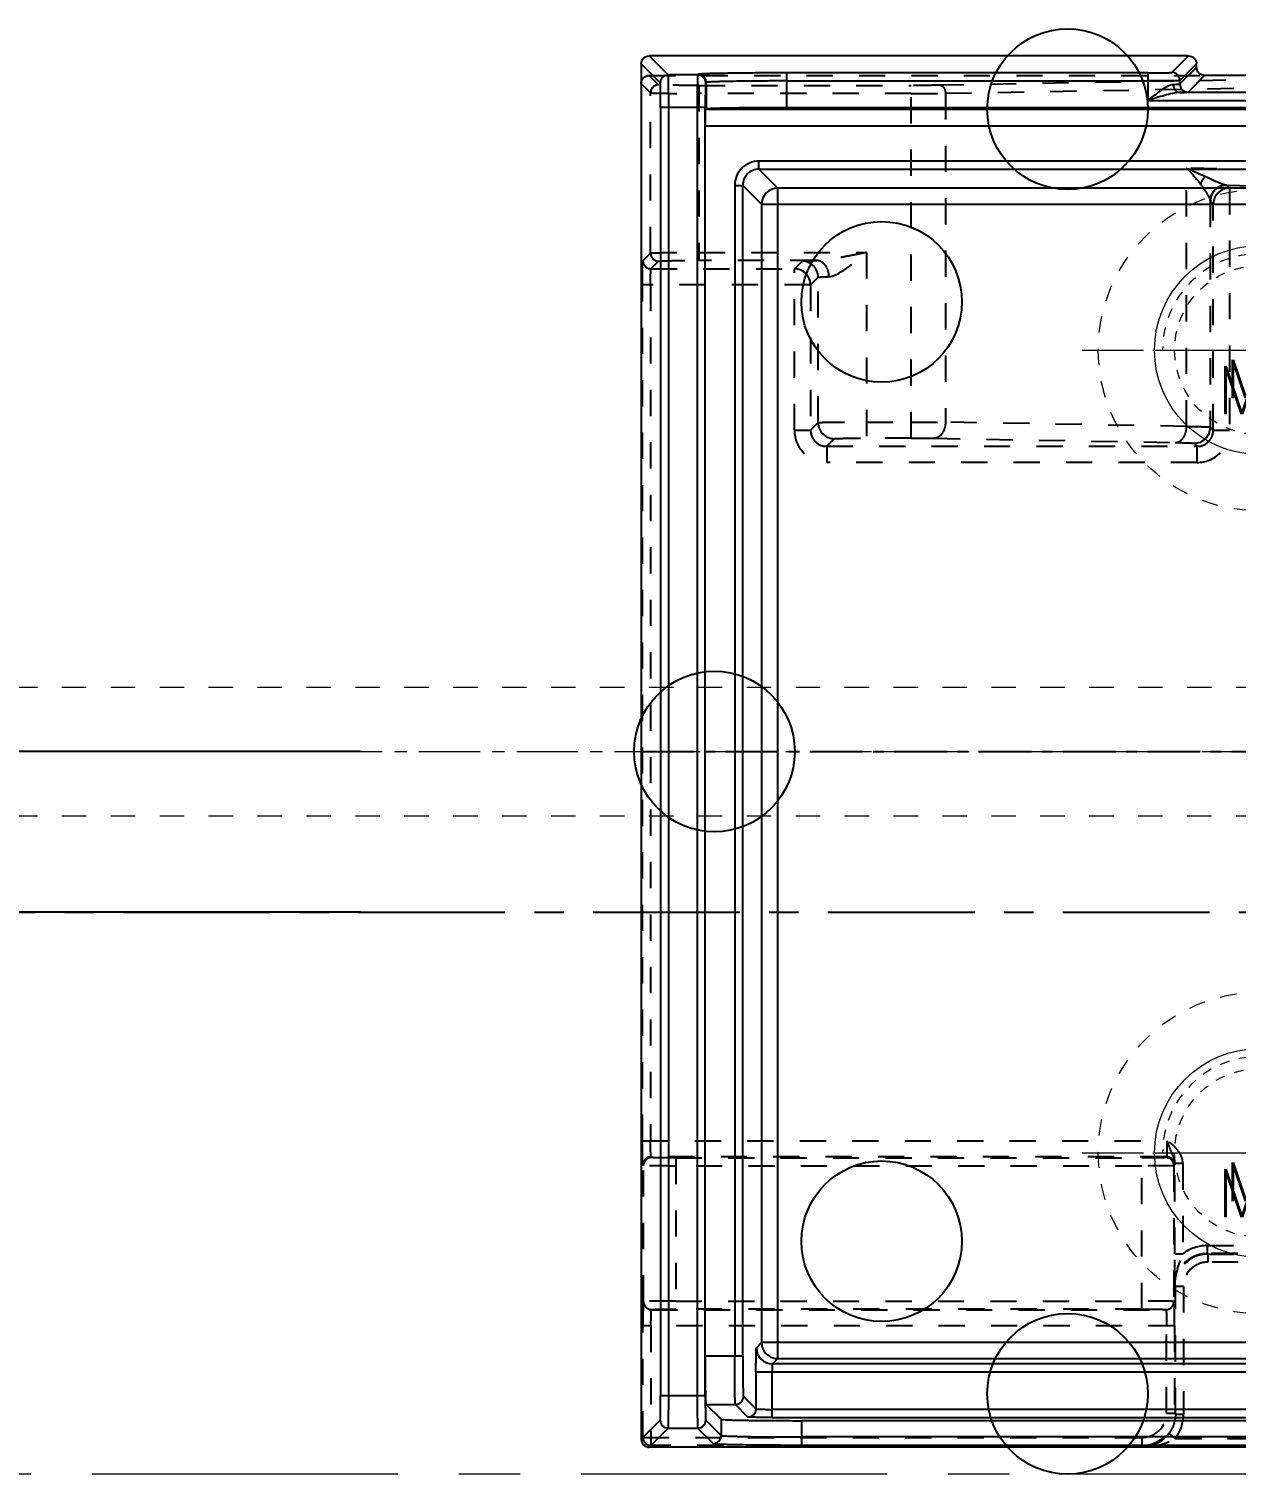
# Model space of a CAD drawing. Header units: millimetres. Extents: x 1803 to 4269, y -6912 to 1836.
# Drawn here: x 2582.5 to 2657.7, y -909.7 to -819.7 of the extents above; entities that cross this region are included whole.
import ezdxf

# ---------------------------------------------------------------- set-up
doc = ezdxf.new("R2010")
doc.units = ezdxf.units.MM
doc.header["$LTSCALE"] = 16.335
doc.header["$PDMODE"] = 3
doc.header["$PDSIZE"] = 0.3125
doc.linetypes.add('CENTER', pattern=[0.6, 0.375, -0.075, 0.075, -0.075])
doc.linetypes.add('HIDDEN', pattern=[0.2, 0.1, -0.1])
doc.layers.get('0').update_dxf_attribs({"linetype": 'CONTINUOUS'})
doc.layers.get('Defpoints').update_dxf_attribs({"linetype": 'CONTINUOUS'})
for name, color, linetype, lineweight in [('cool', 153, 'HIDDEN', 9), ('moldbase', 7, 'CONTINUOUS', 20), ('screw', 33, 'CONTINUOUS', 13)]:
    doc.layers.add(name, color=color, linetype=linetype, lineweight=lineweight)
doc.layers.add('DEFAULT_2', color=8, linetype='HIDDEN')
doc.styles.get("Standard").update_dxf_attribs({"font": 'txt', "width": 0.8})
doc.styles.add('TXT', font='txt.shx', dxfattribs={"bigfont": 'gbcbig.shx'})
doc.dimstyles.new('11', dxfattribs={"dimtxt": 8, "dimasz": 8, "dimexe": 0, "dimexo": 0, "dimgap": 0, "dimtad": 0, "dimdsep": 46, "dimtxsty": 'Standard', "dimcen": 0, "dimclrd": 4, "dimclre": 4, "dimclrt": 6, "dimazin": 0, "dimtp": 0.01, "dimtm": 0.01, "dimtfac": 1, "dimtofl": 0, "dimtmove": 0, "dimatfit": 3, "dimfxl": 0, "dimtolj": 1, "dimarcsym": 0})

# ---------------------------------------------------------------- blocks, each defined once
blk = doc.blocks.new('1')
at = {"layer": 'cool', "ltscale": 0.932966}
for p, q in [((2578.45, -905.659), (3059.79, -905.659)), ((2578.45, -913.659), (3059.79, -913.659))]:
    blk.add_line(p, q, dxfattribs=at)
at = {"layer": 'cool', "color": 1, "linetype": 'CENTER', "ltscale": 0.621977}
blk.add_line((2564.12, -909.659), (3074.12, -909.659), dxfattribs=at)
blk = doc.blocks.new('screw_m12_g')
at = {"layer": 'screw', "color": 1, "linetype": 'CENTER', "ltscale": 0.373186}
for p, q in [((0, -6.6), (0, 6.6)), ((-6.6, 0), (6.6, 0))]:
    blk.add_line(p, q, dxfattribs=at)
at = {"layer": 'screw', "color": 33, "linetype": 'HIDDEN', "ltscale": 0.373186}
blk.add_circle((0, 0), 5.25, dxfattribs=at)
at = {"layer": 'screw', "color": 92, "linetype": 'HIDDEN', "ltscale": 0.373186}
blk.add_arc((0, 0), 6, 270, 180, dxfattribs=at)
at = {"layer": 'screw', "color": 6, "style": 'TXT'}
blk.add_text('M12', height=2.4, dxfattribs=at).set_placement((-2.04, -3))
blk = doc.blocks.new('screw_m12_i')
at = {"layer": 'screw', "color": 1, "linetype": 'CENTER', "ltscale": 0.621977}
for p, q in [((0, -11), (0, 11)), ((-11, 0), (11, 0))]:
    blk.add_line(p, q, dxfattribs=at)
at = {"layer": 'screw', "color": 8, "linetype": 'HIDDEN', "ltscale": 0.621977}
blk.add_circle((0, 0), 10, dxfattribs=at)
at = {"layer": 'screw', "color": 33}
blk.add_circle((0, 0), 6.5, dxfattribs=at)
at = {"layer": 'screw', "color": 6, "style": 'TXT'}
blk.add_text('M12', height=3, dxfattribs=at).set_placement((-2.6, -4))
blk = doc.blocks.new('*D185')
at = {"color": 4, "lineweight": -2}
for p, q in [((2552.855, -856.659), (2552.855, -848.659)), ((2603.148, -864.659), (2552.855, -864.659)), ((2603.148, -874.659), (2552.855, -874.659)), ((2552.855, -882.659), (2552.855, -890.659))]:
    blk.add_line(p, q, dxfattribs=at)
at = {"color": 4}
for points in [[(2551.522, -856.659), (2554.188, -856.659), (2552.855, -864.659)], [(2551.522, -882.659), (2554.188, -882.659), (2552.855, -874.659)]]:
    blk.add_solid(points, dxfattribs=at)
at = {"layer": 'Defpoints', "color": 0}
for p in [(2603.148, -864.659), (2552.855, -874.659), (2603.148, -874.659)]:
    blk.add_point(p, dxfattribs=at)
at = {"color": 6, "insert": (2552.855, -844.925), "char_height": 8, "attachment_point": 5, "rotation": 90}
blk.add_mtext('\\A1;10', dxfattribs=at)

msp = doc.modelspace()

# ---------------------------------------------------------------- linework, layer by layer
at = {"color": 7, "linetype": 'Continuous'}
for p, q in [((2654.738, -821.337), (2621.145, -821.337)), ((2621.145, -821.337), (2622.329, -822.521)), ((2653.702, -822.372), (2654.738, -821.337)), ((2621.827, -823.024), (2620.642, -821.839)), ((2620.642, -821.839), (2620.642, -907.478)), ((2624.157, -822.521), (2622.329, -822.521)), ((2624.185, -822.493), (2624.157, -822.521)), ((2652.195, -822.398), (2629.711, -822.398)), ((2629.712, -824.566), (2629.712, -822.398)), ((2652.195, -822.398), (2652.195, -824.12)), ((2655.24, -821.839), (2654.205, -822.875)), ((2654.205, -823.089), (2655.24, -822.053)), ((2655.743, -822.556), (2654.707, -823.591)), ((2655.24, -822.053), (2655.24, -821.839)), ((2722.147, -822.556), (2655.743, -822.556)), ((2624.687, -822.995), (2624.659, -823.024)), ((2624.687, -822.995), (2624.687, -824.652)), ((2629.712, -822.9), (2652.195, -822.9)), ((2654.205, -823.089), (2654.205, -822.875)), ((2652.195, -824.12), (2725.695, -824.12)), ((2723.698, -823.617), (2654.192, -823.617)), ((2621.853, -824.531), (2624.633, -824.531)), ((2621.853, -824.531), (2621.853, -904.786)), ((2622.355, -904.786), (2622.355, -824.531)), ((2624.131, -824.531), (2624.131, -904.786)), ((2624.633, -904.786), (2624.633, -824.531)), ((2624.673, -824.652), (2624.673, -824.68)), ((2884.403, -824.68), (2624.673, -824.68)), ((2879.365, -824.566), (2629.711, -824.566)), ((2624.642, -825.685), (2884.435, -825.685)), ((2880.603, -827.895), (2627.971, -827.895)), ((2627.971, -828.398), (2627.971, -827.895)), ((2627.971, -828.398), (2880.603, -828.398)), ((2627.971, -828.398), (2629.147, -829.574)), ((2626.464, -829.403), (2626.966, -829.403)), ((2626.464, -829.403), (2626.464, -902.309)), ((2628.142, -830.578), (2626.966, -829.403)), ((2626.966, -902.309), (2626.966, -829.403)), ((2729.682, -829.574), (2629.147, -829.574)), ((2629.147, -902.47), (2629.147, -829.574)), ((2628.142, -830.578), (2730.687, -830.579)), ((2628.142, -830.578), (2628.142, -901.466)), ((2627.817, -901.791), (2628.142, -901.466)), ((2671.082, -901.466), (2628.142, -901.466)), ((2626.966, -902.309), (2624.642, -902.309)), ((2629.147, -902.47), (2628.822, -902.795)), ((2629.147, -902.47), (2670.588, -902.47)), ((2627.791, -903.298), (2764.725, -903.298)), ((2627.791, -903.298), (2627.791, -905.603)), ((2628.796, -906.131), (2628.796, -903.298)), ((2764.725, -902.795), (2628.822, -902.795)), ((2624.633, -904.786), (2621.853, -904.786)), ((2624.694, -905.323), (2626.507, -905.323)), ((2625.617, -906.247), (2624.694, -905.323)), ((2627.289, -906.105), (2626.507, -905.323)), ((2627.01, -904.821), (2627.791, -905.603)), ((2620.642, -907.478), (2621.827, -906.294)), ((2624.659, -906.294), (2625.617, -907.252)), ((2625.617, -906.247), (2625.617, -907.252)), ((2764.725, -905.628), (2628.796, -905.628)), ((2628.796, -906.131), (2764.725, -906.131)), ((2622.329, -906.796), (2621.145, -907.981)), ((2622.329, -906.796), (2624.157, -906.796)), ((2625.115, -907.754), (2624.157, -906.796)), ((2628.779, -906.326), (2629.101, -906.328)), ((2878.435, -906.333), (2630.641, -906.333)), ((2630.641, -907.849), (2630.641, -906.333)), ((3014.582, -907.981), (2621.145, -907.981)), ((2878.435, -907.347), (2630.641, -907.347)), ((2630.641, -907.849), (2878.436, -907.849))]:
    msp.add_line(p, q, dxfattribs=at)
at = {"color": 1, "linetype": 'CENTER', "ltscale": 0.536226}
msp.add_line((2620.642, -864.659), (3017.597, -864.659), dxfattribs=at)
at = {"color": 1, "linetype": 'CENTER', "ltscale": 1.492746}
msp.add_line((2559.12, -874.659), (3079.12, -874.659), dxfattribs=at)
for centre in [(2647.203, -824.659), (2635.62, -836.659), (2625.203, -864.659), (2635.62, -895.159), (2647.203, -904.659)]:
    msp.add_circle(centre, 5)
at = {"color": 7, "linetype": 'Continuous'}
for centre, radius, start, end in [((2622.329, -823.024), 0.502, 90.00092, 179.99908), ((2624.157, -823.024), 0.502, 0.00092, 89.99908), ((2624.185, -822.995), 0.503, 0.02106, 89.97894), ((2653.702, -822.875), 0.502, 0.00092, 89.99908), ((2654.707, -823.089), 0.503, 180.02106, 269.97894), ((2627.971, -829.403), 1.507, 89.99916, 180.00084), ((2627.971, -829.402), 1.005, 89.98404, 180.01596), ((2629.147, -830.579), 1.005, 90.02094, 179.97906), ((2628.822, -901.79), 1.005, 180.02094, 269.97905), ((2629.148, -901.465), 1.005, 202.51587, 269.97309), ((2626.507, -904.821), 0.502, 270.00092, 359.99908), ((2622.329, -906.294), 0.502, 180.00092, 269.99908), ((2624.157, -906.294), 0.502, 270.00092, 359.99908), ((2627.289, -905.602), 0.503, 270.02105, 359.97894), ((2630.031, -719.519), 186.812, 269.28934, 269.61596), ((2630.62, -633.165), 273.167, 269.68125, 270.00438), ((2621.144, -907.479), 0.502, 179.97877, 270.02123), ((2625.115, -907.252), 0.503, 270.02106, 359.97894)]:
    msp.add_arc(centre, radius, start, end, dxfattribs=at)
at = {"color": 7, "linetype": 'Continuous', "extrusion": (0, 0, -1)}
for centre, major_axis, start_param, end_param in [((2621.145, -821.839), (-0.355, 0.355), -0.785256, 0.785256), ((2654.738, -821.839), (-0.355, -0.355), 2.356336, 3.926849), ((2655.743, -822.053), (-0.355, -0.355), -0.785256, 0.785256)]:
    msp.add_ellipse(centre, major_axis=major_axis, ratio=0.999695, start_param=start_param, end_param=end_param, dxfattribs=at)
at = {"color": 7, "linetype": 'Continuous'}
for points, knots in [([(2622.355, -824.531), (2622.355, -824.402), (2622.355, -824.148), (2622.353, -823.78), (2622.351, -823.439), (2622.348, -823.14), (2622.345, -822.921), (2622.342, -822.775), (2622.34, -822.69), (2622.337, -822.622), (2622.336, -822.572), (2622.331, -822.541), (2622.332, -822.525), (2622.329, -822.521)], [0, 0, 0, 0, 0.192544, 0.378616, 0.550136, 0.700849, 0.825215, 0.876096, 0.918736, 0.952662, 0.97763, 0.993455, 1, 1, 1, 1]), ([(2624.157, -822.521), (2624.154, -822.525), (2624.154, -822.541), (2624.15, -822.572), (2624.149, -822.622), (2624.146, -822.69), (2624.144, -822.775), (2624.141, -822.921), (2624.138, -823.14), (2624.135, -823.439), (2624.132, -823.78), (2624.131, -824.148), (2624.131, -824.402), (2624.131, -824.531)], [0, 0, 0, 0, 0.006545, 0.02237, 0.047338, 0.081264, 0.123904, 0.174785, 0.299151, 0.449864, 0.621384, 0.807456, 1, 1, 1, 1]), ([(2629.711, -822.398), (2629.356, -822.398), (2628.658, -822.399), (2627.645, -822.404), (2626.708, -822.413), (2625.993, -822.423), (2625.486, -822.432), (2625.163, -822.439), (2624.883, -822.447), (2624.649, -822.455), (2624.462, -822.464), (2624.337, -822.471), (2624.262, -822.478), (2624.224, -822.482), (2624.201, -822.487), (2624.188, -822.49), (2624.185, -822.493)], [0, 0, 0, 0, 0.192745, 0.378597, 0.549987, 0.700697, 0.766538, 0.825151, 0.875973, 0.918573, 0.952532, 0.977509, 0.986576, 0.993344, 0.997804, 1, 1, 1, 1]), ([(2652.195, -822.398), (2652.292, -822.398), (2652.482, -822.398), (2652.759, -822.396), (2653.014, -822.394), (2653.239, -822.391), (2653.402, -822.388), (2653.512, -822.385), (2653.576, -822.382), (2653.627, -822.38), (2653.665, -822.378), (2653.687, -822.375), (2653.7, -822.375), (2653.702, -822.372)], [0, 0, 0, 0, 0.192526, 0.378586, 0.550068, 0.70073, 0.825069, 0.875944, 0.918582, 0.952515, 0.977503, 0.993365, 1, 1, 1, 1]), ([(2621.853, -824.531), (2621.853, -824.434), (2621.852, -824.244), (2621.851, -823.967), (2621.849, -823.712), (2621.846, -823.488), (2621.842, -823.324), (2621.839, -823.214), (2621.837, -823.15), (2621.834, -823.099), (2621.833, -823.061), (2621.829, -823.039), (2621.829, -823.026), (2621.827, -823.024)], [0, 0, 0, 0, 0.192526, 0.378586, 0.550068, 0.70073, 0.825069, 0.875944, 0.918582, 0.952515, 0.977503, 0.993365, 1, 1, 1, 1]), ([(2624.659, -823.024), (2624.657, -823.026), (2624.657, -823.039), (2624.653, -823.061), (2624.651, -823.099), (2624.649, -823.15), (2624.647, -823.214), (2624.643, -823.324), (2624.64, -823.488), (2624.637, -823.712), (2624.635, -823.967), (2624.633, -824.244), (2624.633, -824.434), (2624.633, -824.531)], [0, 0, 0, 0, 0.006635, 0.022497, 0.047485, 0.081418, 0.124056, 0.174931, 0.29927, 0.449932, 0.621414, 0.807474, 1, 1, 1, 1]), ([(2629.712, -822.9), (2629.388, -822.9), (2628.754, -822.902), (2627.833, -822.907), (2626.982, -822.915), (2626.332, -822.925), (2625.871, -822.935), (2625.577, -822.942), (2625.323, -822.95), (2625.109, -822.958), (2624.939, -822.966), (2624.825, -822.974), (2624.757, -822.981), (2624.723, -822.985), (2624.702, -822.99), (2624.69, -822.992), (2624.687, -822.995)], [0, 0, 0, 0, 0.192864, 0.378494, 0.549856, 0.700626, 0.76641, 0.824992, 0.875852, 0.918476, 0.952401, 0.977389, 0.986478, 0.993271, 0.997763, 1, 1, 1, 1]), ([(2654.205, -822.875), (2654.201, -822.877), (2654.185, -822.877), (2654.155, -822.881), (2654.104, -822.882), (2654.036, -822.885), (2653.951, -822.887), (2653.805, -822.89), (2653.586, -822.893), (2653.287, -822.896), (2652.947, -822.899), (2652.578, -822.9), (2652.324, -822.9), (2652.195, -822.9)], [0, 0, 0, 0, 0.006545, 0.02237, 0.047338, 0.081264, 0.123904, 0.174785, 0.299151, 0.449864, 0.621384, 0.807456, 1, 1, 1, 1]), ([(2652.195, -824.12), (2652.334, -824.01), (2652.608, -823.793), (2653.013, -823.489), (2653.347, -823.269), (2653.607, -823.148), (2653.733, -823.116), (2653.793, -823.115)], [0, 0, 0, 0, 0.278927, 0.549363, 0.797989, 0.906857, 1, 1, 1, 1]), ([(2653.793, -823.115), (2653.85, -823.113), (2653.95, -823.11), (2654.066, -823.105), (2654.135, -823.1), (2654.17, -823.097), (2654.191, -823.093), (2654.203, -823.092), (2654.205, -823.089)], [0, 0, 0, 0, 0.416645, 0.726128, 0.838752, 0.922296, 0.976099, 1, 1, 1, 1]), ([(2653.793, -823.115), (2653.793, -823.177), (2653.816, -823.303), (2653.916, -823.514), (2654.086, -823.616), (2654.192, -823.617)], [0, 0, 0, 0, 0.269294, 0.542134, 1, 1, 1, 1]), ([(2654.192, -823.617), (2654.041, -823.619), (2653.718, -823.671), (2653.054, -823.848), (2652.542, -824.01), (2652.195, -824.12)], [0, 0, 0, 0, 0.219712, 0.471291, 1, 1, 1, 1]), ([(2654.192, -823.617), (2654.264, -823.616), (2654.365, -823.613), (2654.49, -823.609), (2654.563, -823.605), (2654.621, -823.602), (2654.664, -823.599), (2654.69, -823.595), (2654.704, -823.594), (2654.707, -823.591)], [0, 0, 0, 0, 0.418041, 0.587462, 0.728755, 0.84117, 0.924032, 0.976946, 1, 1, 1, 1]), ([(2624.642, -825.685), (2624.642, -825.558), (2624.643, -825.374), (2624.645, -825.139), (2624.647, -824.989), (2624.649, -824.866), (2624.652, -824.781), (2624.654, -824.731), (2624.655, -824.705), (2624.658, -824.69), (2624.658, -824.682), (2624.659, -824.68)], [0, 0, 0, 0, 0.378581, 0.550062, 0.700725, 0.825066, 0.918579, 0.952511, 0.977496, 0.99336, 1, 1, 1, 1]), ([(2629.711, -824.566), (2629.388, -824.566), (2628.754, -824.567), (2627.833, -824.572), (2626.982, -824.579), (2626.332, -824.588), (2625.871, -824.597), (2625.577, -824.603), (2625.322, -824.611), (2625.109, -824.618), (2624.939, -824.626), (2624.825, -824.633), (2624.757, -824.639), (2624.723, -824.642), (2624.702, -824.647), (2624.69, -824.649), (2624.687, -824.652)], [0, 0, 0, 0, 0.192741, 0.378592, 0.549974, 0.700678, 0.766518, 0.825132, 0.875956, 0.918561, 0.952524, 0.977505, 0.986574, 0.993342, 0.997804, 1, 1, 1, 1]), ([(2627.791, -903.298), (2627.791, -903.201), (2627.792, -903.011), (2627.793, -902.734), (2627.795, -902.479), (2627.799, -902.254), (2627.802, -902.091), (2627.805, -901.981), (2627.807, -901.917), (2627.81, -901.866), (2627.811, -901.828), (2627.815, -901.806), (2627.815, -901.793), (2627.817, -901.791)], [0, 0, 0, 0, 0.192526, 0.378586, 0.550069, 0.700731, 0.825071, 0.875946, 0.918583, 0.952513, 0.977497, 0.99336, 1, 1, 1, 1]), ([(2624.694, -905.323), (2624.689, -905.318), (2624.689, -905.293), (2624.681, -905.248), (2624.678, -905.172), (2624.673, -905.07), (2624.669, -904.942), (2624.663, -904.723), (2624.656, -904.395), (2624.65, -903.947), (2624.645, -903.436), (2624.643, -902.883), (2624.642, -902.502), (2624.642, -902.309)], [0, 0, 0, 0, 0.006627, 0.022464, 0.047446, 0.081409, 0.124013, 0.174838, 0.299294, 0.450004, 0.621392, 0.80725, 1, 1, 1, 1]), ([(2626.507, -905.323), (2626.503, -905.318), (2626.503, -905.293), (2626.497, -905.248), (2626.494, -905.172), (2626.49, -905.07), (2626.486, -904.942), (2626.481, -904.723), (2626.476, -904.395), (2626.471, -903.946), (2626.467, -903.436), (2626.465, -902.883), (2626.464, -902.502), (2626.464, -902.309)], [0, 0, 0, 0, 0.006563, 0.022382, 0.047359, 0.081321, 0.123926, 0.174753, 0.299221, 0.449951, 0.621363, 0.807236, 1, 1, 1, 1]), ([(2626.966, -902.309), (2626.966, -902.47), (2626.967, -902.787), (2626.969, -903.248), (2626.973, -903.674), (2626.978, -904.048), (2626.984, -904.321), (2626.989, -904.503), (2626.992, -904.61), (2626.997, -904.694), (2626.999, -904.758), (2627.006, -904.796), (2627.006, -904.817), (2627.01, -904.821)], [0, 0, 0, 0, 0.192753, 0.378613, 0.550003, 0.700713, 0.825167, 0.87599, 0.918593, 0.952557, 0.97754, 0.993377, 1, 1, 1, 1]), ([(2628.822, -902.795), (2628.818, -902.797), (2628.816, -902.815), (2628.811, -902.841), (2628.807, -902.889), (2628.803, -902.95), (2628.8, -903.025), (2628.797, -903.142), (2628.796, -903.235), (2628.796, -903.298)], [0, 0, 0, 0, 0.024764, 0.084714, 0.177857, 0.301386, 0.45175, 0.622825, 1, 1, 1, 1]), ([(2621.827, -906.294), (2621.829, -906.291), (2621.829, -906.279), (2621.833, -906.256), (2621.834, -906.218), (2621.837, -906.167), (2621.839, -906.103), (2621.842, -905.994), (2621.846, -905.83), (2621.849, -905.605), (2621.851, -905.35), (2621.852, -905.074), (2621.853, -904.883), (2621.853, -904.786)], [0, 0, 0, 0, 0.006635, 0.022497, 0.047484, 0.081418, 0.124056, 0.174931, 0.29927, 0.449931, 0.621414, 0.807474, 1, 1, 1, 1]), ([(2622.329, -906.796), (2622.332, -906.793), (2622.331, -906.776), (2622.336, -906.746), (2622.337, -906.695), (2622.34, -906.627), (2622.342, -906.542), (2622.345, -906.396), (2622.348, -906.178), (2622.351, -905.878), (2622.353, -905.538), (2622.355, -905.169), (2622.355, -904.915), (2622.355, -904.786)], [0, 0, 0, 0, 0.006545, 0.02237, 0.047338, 0.081264, 0.123904, 0.174785, 0.299151, 0.449864, 0.621384, 0.807456, 1, 1, 1, 1]), ([(2624.131, -904.786), (2624.131, -904.915), (2624.131, -905.169), (2624.132, -905.538), (2624.135, -905.878), (2624.138, -906.178), (2624.141, -906.396), (2624.144, -906.542), (2624.146, -906.627), (2624.149, -906.695), (2624.15, -906.746), (2624.154, -906.776), (2624.154, -906.793), (2624.157, -906.796)], [0, 0, 0, 0, 0.192544, 0.378616, 0.550136, 0.700849, 0.825215, 0.876096, 0.918736, 0.952662, 0.97763, 0.993455, 1, 1, 1, 1]), ([(2624.633, -904.786), (2624.633, -904.883), (2624.633, -905.074), (2624.635, -905.35), (2624.637, -905.605), (2624.64, -905.83), (2624.643, -905.994), (2624.647, -906.103), (2624.649, -906.167), (2624.651, -906.218), (2624.653, -906.256), (2624.657, -906.279), (2624.657, -906.291), (2624.659, -906.294)], [0, 0, 0, 0, 0.192526, 0.378586, 0.550069, 0.70073, 0.825069, 0.875944, 0.918582, 0.952516, 0.977503, 0.993365, 1, 1, 1, 1]), ([(2625.617, -906.247), (2625.621, -906.25), (2625.637, -906.253), (2625.666, -906.258), (2625.715, -906.262), (2625.811, -906.27), (2625.972, -906.278), (2626.212, -906.287), (2626.512, -906.295), (2626.868, -906.303), (2627.275, -906.31), (2627.563, -906.314), (2627.714, -906.316)], [0, 0, 0, 0, 0.006934, 0.021727, 0.044463, 0.075095, 0.159762, 0.274717, 0.418279, 0.588656, 0.783478, 1, 1, 1, 1]), ([(2628.796, -906.131), (2628.699, -906.131), (2628.509, -906.13), (2628.233, -906.129), (2627.977, -906.127), (2627.753, -906.124), (2627.589, -906.12), (2627.48, -906.117), (2627.415, -906.115), (2627.365, -906.113), (2627.327, -906.111), (2627.304, -906.107), (2627.291, -906.107), (2627.289, -906.105)], [0, 0, 0, 0, 0.192526, 0.378586, 0.550068, 0.70073, 0.82507, 0.875946, 0.918582, 0.952513, 0.977497, 0.99336, 1, 1, 1, 1]), ([(2627.791, -905.603), (2627.793, -905.604), (2627.802, -905.605), (2627.817, -905.608), (2627.843, -905.61), (2627.893, -905.614), (2627.978, -905.618), (2628.101, -905.621), (2628.25, -905.624), (2628.485, -905.627), (2628.669, -905.628), (2628.796, -905.628)], [0, 0, 0, 0, 0.007054, 0.023363, 0.048755, 0.082896, 0.175975, 0.299658, 0.450333, 0.621825, 1, 1, 1, 1]), ([(2625.115, -907.754), (2625.118, -907.757), (2625.13, -907.76), (2625.154, -907.765), (2625.192, -907.769), (2625.266, -907.776), (2625.392, -907.783), (2625.578, -907.792), (2625.813, -907.8), (2626.093, -907.808), (2626.416, -907.815), (2626.923, -907.824), (2627.638, -907.834), (2628.574, -907.843), (2629.588, -907.848), (2630.286, -907.849), (2630.641, -907.849)], [0, 0, 0, 0, 0.002196, 0.006657, 0.013424, 0.022492, 0.047469, 0.081429, 0.12403, 0.174852, 0.233464, 0.299305, 0.450015, 0.621404, 0.807256, 1, 1, 1, 1]), ([(2625.617, -907.252), (2625.62, -907.255), (2625.631, -907.258), (2625.653, -907.262), (2625.687, -907.266), (2625.755, -907.273), (2625.869, -907.281), (2626.039, -907.289), (2626.252, -907.297), (2626.507, -907.305), (2626.801, -907.313), (2627.262, -907.322), (2627.912, -907.332), (2628.762, -907.34), (2629.684, -907.345), (2630.318, -907.347), (2630.641, -907.347)], [0, 0, 0, 0, 0.002237, 0.006729, 0.013522, 0.022611, 0.047599, 0.081524, 0.124148, 0.175008, 0.23359, 0.299374, 0.450144, 0.621506, 0.807136, 1, 1, 1, 1])]:
    msp.add_open_spline(points, degree=3, knots=knots, dxfattribs=at)
msp.add_open_spline([(2628.142, -901.466), (2628.142, -901.596), (2628.169, -901.729), (2628.219, -901.85)], degree=3, dxfattribs=at)
at = {"layer": 'DEFAULT_2', "color": 8, "linetype": 'HIDDEN'}
for p, q in [((2621.145, -822.556), (2655.743, -822.556)), ((2621.724, -823.136), (2621.145, -822.556)), ((2620.642, -823.058), (2621.222, -823.638)), ((2624.236, -823.179), (2637.463, -823.179)), ((2624.236, -823.179), (2624.236, -834.081)), ((2637.463, -845.144), (2637.463, -823.179)), ((2663.604, -822.741), (2639.24, -823.166)), ((2639.595, -823.668), (2663.959, -823.243)), ((2621.222, -833.621), (2621.222, -823.638)), ((2637.463, -823.681), (2624.236, -823.681)), ((2639.595, -823.668), (2639.595, -844.15)), ((2669.573, -828.581), (2654.623, -828.332)), ((2654.623, -844.412), (2654.623, -828.332)), ((2657.106, -829.393), (2667.476, -829.574)), ((2657.287, -829.574), (2657.106, -829.393)), ((2657.287, -829.574), (2657.287, -844.649)), ((2656.094, -830.369), (2656.094, -844.46)), ((2656.101, -830.397), (2656.282, -830.578)), ((2656.282, -844.649), (2656.282, -830.578)), ((2621.222, -833.621), (2620.747, -834.096)), ((2621.249, -834.599), (2621.724, -834.124)), ((2624.236, -833.578), (2634.681, -833.578)), ((2631.564, -834.081), (2624.236, -834.081)), ((2630.662, -834.124), (2630.187, -834.599)), ((2634.681, -833.578), (2634.681, -845.144)), ((2621.249, -834.599), (2630.187, -834.599)), ((2630.187, -844.649), (2630.187, -834.599)), ((2631.192, -835.603), (2631.667, -835.129)), ((2631.667, -844.174), (2631.667, -835.129)), ((2631.192, -835.603), (2620.721, -835.603)), ((2620.721, -888.903), (2620.721, -835.603)), ((2621.224, -835.603), (2621.224, -888.903)), ((2631.192, -835.603), (2631.192, -844.649)), ((2631.667, -844.174), (2631.192, -844.649)), ((2634.681, -844.139), (2637.463, -844.139)), ((2654.623, -844.412), (2639.595, -844.15)), ((2630.187, -844.649), (2631.192, -844.649)), ((2656.282, -844.649), (2656.094, -844.46)), ((2656.282, -844.649), (2657.287, -844.649)), ((2632.197, -845.654), (2632.671, -845.179)), ((2632.197, -845.654), (2655.277, -845.654)), ((2632.197, -845.654), (2632.197, -846.658)), ((2637.463, -845.144), (2634.681, -845.144)), ((2638.884, -845.154), (2653.912, -845.417)), ((2655.089, -845.465), (2655.277, -845.654)), ((2655.277, -846.658), (2655.277, -845.654)), ((2655.277, -846.658), (2632.197, -846.658)), ((2620.721, -888.903), (2653.394, -888.903)), ((2653.368, -889.908), (2621.249, -889.908)), ((2621.285, -889.944), (2621.249, -889.908)), ((2622.793, -889.97), (2651.825, -889.97)), ((2622.793, -889.97), (2622.793, -899.385)), ((2651.825, -899.385), (2651.825, -889.97)), ((2653.368, -889.908), (2653.332, -889.944)), ((2620.783, -890.446), (2620.747, -890.41)), ((2620.783, -898.914), (2620.783, -890.446)), ((2651.825, -890.472), (2622.793, -890.472)), ((2653.87, -890.41), (2653.834, -890.446)), ((2653.834, -890.446), (2653.834, -898.909)), ((2654.381, -890.318), (2653.879, -890.318)), ((2653.879, -895.942), (2653.879, -890.318)), ((2654.381, -890.318), (2654.381, -895.942)), ((2655.906, -895.427), (2670.881, -895.427)), ((2655.906, -895.427), (2655.906, -895.929)), ((2653.879, -895.942), (2654.381, -895.942)), ((2670.881, -895.929), (2655.906, -895.929)), ((2655.932, -895.956), (2655.906, -895.929)), ((2655.932, -895.956), (2670.908, -895.956)), ((2655.932, -895.956), (2655.932, -896.458)), ((2670.908, -896.458), (2655.932, -896.458)), ((2653.923, -897.966), (2653.896, -897.939)), ((2654.425, -897.966), (2653.923, -897.966)), ((2653.923, -905.919), (2653.923, -897.966)), ((2654.425, -897.966), (2654.425, -905.919)), ((2620.774, -898.914), (2620.783, -898.914)), ((2622.793, -898.883), (2651.825, -898.883)), ((2653.844, -898.919), (2653.834, -898.909)), ((2621.285, -899.411), (2621.276, -899.421)), ((2621.276, -899.421), (2653.342, -899.421)), ((2651.825, -899.385), (2622.793, -899.385)), ((2653.342, -899.421), (2653.332, -899.411)), ((2653.87, -900.426), (2620.748, -900.426)), ((2620.748, -907.373), (2620.748, -900.426)), ((2621.25, -900.426), (2621.25, -907.875)), ((2653.367, -905.866), (2653.367, -900.426)), ((2653.87, -900.426), (2653.87, -905.866)), ((2653.367, -905.866), (2653.87, -905.866)), ((2653.923, -905.919), (2653.87, -905.866)), ((2653.923, -905.919), (2654.425, -905.919)), ((2653.51, -907.138), (2653.91, -907.443)), ((2620.748, -907.373), (2651.86, -907.373)), ((2651.895, -907.875), (2621.25, -907.875)), ((2651.86, -907.875), (2651.86, -907.373)), ((2651.895, -907.946), (2651.895, -907.875)), ((2682.879, -907.946), (2651.895, -907.946)), ((2653.91, -907.443), (2681.892, -907.443))]:
    msp.add_line(p, q, dxfattribs=at)
for centre, radius, start, end in [((2621.724, -823.638), 0.502, 90.00092, 179.99908), ((2657.106, -830.398), 1.005, 90.02094, 179.97905), ((2657.287, -830.579), 1.005, 90.02094, 179.97906), ((2657.136, -828.8), 0.593, 256.21868, 267.07666), ((2621.25, -834.096), 0.503, 180.02105, 269.97894), ((2621.724, -833.621), 0.502, 180.00092, 269.99908), ((2630.661, -835.129), 1.005, 0.02094, 89.97906), ((2630.187, -835.604), 1.005, 0.02094, 89.97906), ((2632.672, -844.173), 1.005, 180.0211, 269.97863), ((2632.196, -844.649), 2.01, 179.9961, 270.0039), ((2632.196, -844.649), 1.004, 179.9717, 270.0283), ((2655.089, -844.46), 1.005, 270.02109, 359.97863), ((2655.278, -844.649), 2.01, 269.9961, 0.0039), ((2655.278, -844.649), 1.004, 269.9717, 0.0283), ((2621.25, -890.411), 0.503, 90.02106, 179.97895), ((2621.285, -890.446), 0.502, 90.00092, 179.99908), ((2653.332, -890.446), 0.502, 0.00092, 89.99908), ((2653.368, -890.411), 0.503, 0.02105, 89.97894), ((2655.906, -897.939), 2.512, 89.99592, 127.36081), ((2655.905, -897.939), 2.009, 89.99022, 180.00978), ((2655.933, -897.966), 2.01, 90.00256, 179.99744), ((2655.932, -897.966), 1.507, 89.99579, 180.00421), ((2621.285, -898.909), 0.502, 180.00092, 269.99908), ((2653.332, -898.909), 0.502, 270.00092, 359.99908), ((2651.86, -905.866), 2.01, 270.00256, 359.99744), ((2651.86, -905.866), 1.507, 269.99579, 0.00421), ((2651.913, -905.919), 2.512, 322.63917, 0.00411), ((2621.25, -907.373), 0.503, 180.0218, 269.9782)]:
    msp.add_arc(centre, radius, start, end, dxfattribs=at)
at = {"layer": 'DEFAULT_2', "color": 8, "linetype": 'HIDDEN', "extrusion": (0, 0, -1)}
msp.add_ellipse((2621.145, -823.058), major_axis=(-0.355, 0.355), ratio=0.999695, start_param=-0.785256, end_param=0.785256, dxfattribs=at)
at = {"layer": 'DEFAULT_2', "color": 8, "linetype": 'HIDDEN'}
for points, knots in [([(2624.236, -823.179), (2624.075, -823.179), (2623.758, -823.178), (2623.297, -823.176), (2622.871, -823.172), (2622.497, -823.167), (2622.224, -823.161), (2622.042, -823.156), (2621.935, -823.153), (2621.851, -823.148), (2621.787, -823.146), (2621.749, -823.14), (2621.728, -823.14), (2621.724, -823.136)], [0, 0, 0, 0, 0.192753, 0.378613, 0.550003, 0.700713, 0.825167, 0.87599, 0.918593, 0.952557, 0.97754, 0.993377, 1, 1, 1, 1]), ([(2639.24, -823.166), (2639.113, -823.168), (2638.521, -823.176), (2637.928, -823.179), (2637.463, -823.179)], [0, 0, 0, 0, 0.214266, 1, 1, 1, 1]), ([(2639.24, -823.166), (2639.287, -823.167), (2639.387, -823.199), (2639.502, -823.315), (2639.576, -823.479), (2639.595, -823.604), (2639.595, -823.668)], [0, 0, 0, 0, 0.209241, 0.445098, 0.71304, 1, 1, 1, 1]), ([(2621.222, -823.638), (2621.227, -823.642), (2621.252, -823.642), (2621.297, -823.648), (2621.373, -823.651), (2621.475, -823.655), (2621.603, -823.659), (2621.822, -823.664), (2622.15, -823.669), (2622.599, -823.674), (2623.109, -823.678), (2623.662, -823.681), (2624.043, -823.681), (2624.236, -823.681)], [0, 0, 0, 0, 0.006563, 0.022382, 0.047359, 0.081321, 0.123926, 0.174753, 0.299221, 0.449951, 0.621363, 0.807236, 1, 1, 1, 1]), ([(2637.463, -823.681), (2637.659, -823.681), (2638.37, -823.68), (2639.08, -823.676), (2639.595, -823.668)], [0, 0, 0, 0, 0.275817, 1, 1, 1, 1]), ([(2654.623, -828.332), (2654.708, -828.417), (2655.019, -828.739), (2655.308, -829.083), (2655.504, -829.345)], [0, 0, 0, 0, 0.26844, 1, 1, 1, 1]), ([(2654.623, -828.332), (2654.725, -828.375), (2655.112, -828.543), (2655.496, -828.718), (2655.777, -828.85)], [0, 0, 0, 0, 0.26388, 1, 1, 1, 1]), ([(2655.504, -829.345), (2655.516, -829.299), (2655.576, -829.118), (2655.681, -828.954), (2655.777, -828.85)], [0, 0, 0, 0, 0.252141, 1, 1, 1, 1]), ([(2656.995, -829.376), (2656.915, -829.357), (2656.738, -829.292), (2656.334, -829.113), (2656.009, -828.958), (2655.777, -828.85)], [0, 0, 0, 0, 0.186796, 0.423002, 1, 1, 1, 1]), ([(2655.504, -829.345), (2655.585, -829.454), (2655.731, -829.661), (2655.911, -829.951), (2656.023, -830.163), (2656.076, -830.296), (2656.091, -830.347), (2656.094, -830.369)], [0, 0, 0, 0, 0.343774, 0.637689, 0.864881, 0.945947, 1, 1, 1, 1]), ([(2656.094, -830.369), (2656.094, -830.249), (2656.146, -830.003), (2656.395, -829.581), (2656.759, -829.401), (2656.995, -829.376)], [0, 0, 0, 0, 0.247879, 0.507826, 1, 1, 1, 1]), ([(2656.094, -830.369), (2656.094, -830.372), (2656.096, -830.382), (2656.097, -830.393), (2656.101, -830.397)], [0, 0, 0, 0, 0.381786, 1, 1, 1, 1]), ([(2620.721, -835.603), (2620.721, -835.507), (2620.722, -835.316), (2620.723, -835.04), (2620.725, -834.784), (2620.728, -834.56), (2620.732, -834.396), (2620.735, -834.287), (2620.737, -834.223), (2620.739, -834.172), (2620.741, -834.134), (2620.745, -834.111), (2620.745, -834.098), (2620.747, -834.096)], [0, 0, 0, 0, 0.192517, 0.37856, 0.550053, 0.700743, 0.825096, 0.875972, 0.918608, 0.952534, 0.97751, 0.993363, 1, 1, 1, 1]), ([(2621.222, -833.621), (2621.227, -833.617), (2621.252, -833.618), (2621.297, -833.611), (2621.373, -833.609), (2621.475, -833.604), (2621.603, -833.601), (2621.822, -833.595), (2622.15, -833.59), (2622.599, -833.585), (2623.109, -833.581), (2623.662, -833.579), (2624.043, -833.578), (2624.236, -833.578)], [0, 0, 0, 0, 0.006563, 0.022382, 0.047359, 0.081321, 0.123926, 0.174753, 0.299221, 0.449951, 0.621363, 0.807236, 1, 1, 1, 1]), ([(2621.724, -834.124), (2621.728, -834.12), (2621.749, -834.12), (2621.787, -834.113), (2621.851, -834.111), (2621.935, -834.107), (2622.042, -834.103), (2622.224, -834.098), (2622.497, -834.092), (2622.871, -834.087), (2623.297, -834.083), (2623.758, -834.081), (2624.075, -834.081), (2624.236, -834.081)], [0, 0, 0, 0, 0.006623, 0.02246, 0.047443, 0.081407, 0.12401, 0.174833, 0.299288, 0.449998, 0.621387, 0.807247, 1, 1, 1, 1]), ([(2630.662, -834.124), (2630.667, -834.119), (2630.692, -834.118), (2630.737, -834.11), (2630.813, -834.106), (2630.914, -834.1), (2631.042, -834.095), (2631.261, -834.088), (2631.438, -834.083), (2631.564, -834.081)], [0, 0, 0, 0, 0.022801, 0.075671, 0.158639, 0.271256, 0.41277, 0.58235, 1, 1, 1, 1]), ([(2634.681, -833.578), (2634.411, -833.633), (2633.873, -833.743), (2633.075, -833.898), (2632.309, -834.024), (2631.805, -834.079), (2631.564, -834.081)], [0, 0, 0, 0, 0.262156, 0.520925, 0.77135, 1, 1, 1, 1]), ([(2632.343, -835.085), (2632.342, -834.961), (2632.304, -834.709), (2632.139, -834.375), (2631.877, -834.14), (2631.662, -834.082), (2631.564, -834.081)], [0, 0, 0, 0, 0.267032, 0.540548, 0.788657, 1, 1, 1, 1]), ([(2632.343, -835.085), (2632.433, -835.083), (2632.623, -835.035), (2633.007, -834.851), (2633.497, -834.52), (2634.085, -834.065), (2634.481, -833.742), (2634.681, -833.578)], [0, 0, 0, 0, 0.095309, 0.205495, 0.454546, 0.723451, 1, 1, 1, 1]), ([(2621.224, -835.603), (2621.224, -835.477), (2621.225, -835.292), (2621.228, -835.057), (2621.231, -834.908), (2621.234, -834.785), (2621.238, -834.701), (2621.242, -834.65), (2621.244, -834.624), (2621.247, -834.609), (2621.248, -834.6), (2621.249, -834.599)], [0, 0, 0, 0, 0.378172, 0.549666, 0.700342, 0.824025, 0.917105, 0.951245, 0.976638, 0.992946, 1, 1, 1, 1]), ([(2631.667, -835.129), (2631.67, -835.124), (2631.69, -835.122), (2631.724, -835.115), (2631.781, -835.111), (2631.857, -835.105), (2631.953, -835.1), (2632.117, -835.092), (2632.249, -835.088), (2632.343, -835.085)], [0, 0, 0, 0, 0.023825, 0.077701, 0.161427, 0.274264, 0.415391, 0.583962, 1, 1, 1, 1]), ([(2631.667, -844.174), (2631.672, -844.17), (2631.696, -844.171), (2631.742, -844.165), (2631.818, -844.164), (2631.92, -844.16), (2632.048, -844.157), (2632.267, -844.153), (2632.594, -844.149), (2633.043, -844.145), (2633.554, -844.142), (2634.107, -844.14), (2634.487, -844.139), (2634.681, -844.139)], [0, 0, 0, 0, 0.00651, 0.022309, 0.047276, 0.081235, 0.123839, 0.174669, 0.299148, 0.449893, 0.621323, 0.807216, 1, 1, 1, 1]), ([(2637.463, -844.139), (2637.659, -844.139), (2638.37, -844.14), (2639.08, -844.144), (2639.595, -844.15)], [0, 0, 0, 0, 0.275817, 1, 1, 1, 1]), ([(2639.595, -844.15), (2639.594, -844.278), (2639.558, -844.528), (2639.409, -844.855), (2639.179, -845.089), (2638.978, -845.153), (2638.884, -845.154)], [0, 0, 0, 0, 0.287094, 0.554487, 0.790412, 1, 1, 1, 1]), ([(2653.912, -845.417), (2654.006, -845.415), (2654.207, -845.351), (2654.437, -845.117), (2654.586, -844.79), (2654.622, -844.541), (2654.623, -844.412)], [0, 0, 0, 0, 0.209476, 0.445246, 0.712765, 1, 1, 1, 1]), ([(2654.623, -844.412), (2654.827, -844.415), (2655.115, -844.419), (2655.472, -844.428), (2655.681, -844.433), (2655.847, -844.44), (2655.959, -844.445), (2656.025, -844.45), (2656.059, -844.453), (2656.08, -844.456), (2656.091, -844.458), (2656.094, -844.46)], [0, 0, 0, 0, 0.415963, 0.586059, 0.72836, 0.841743, 0.925178, 0.955442, 0.978003, 0.992831, 1, 1, 1, 1]), ([(2632.671, -845.179), (2632.675, -845.176), (2632.692, -845.175), (2632.722, -845.17), (2632.772, -845.168), (2632.84, -845.165), (2632.926, -845.162), (2633.071, -845.158), (2633.29, -845.154), (2633.589, -845.15), (2633.93, -845.147), (2634.298, -845.145), (2634.552, -845.144), (2634.681, -845.144)], [0, 0, 0, 0, 0.006635, 0.022497, 0.047484, 0.081417, 0.124056, 0.174931, 0.29927, 0.449931, 0.621414, 0.807474, 1, 1, 1, 1]), ([(2637.463, -845.144), (2637.594, -845.144), (2638.068, -845.145), (2638.541, -845.148), (2638.884, -845.154)], [0, 0, 0, 0, 0.275816, 1, 1, 1, 1]), ([(2653.912, -845.417), (2654.076, -845.42), (2654.306, -845.424), (2654.592, -845.432), (2654.759, -845.438), (2654.891, -845.445), (2654.991, -845.449), (2655.05, -845.459), (2655.083, -845.459), (2655.089, -845.465)], [0, 0, 0, 0, 0.415788, 0.585822, 0.728085, 0.841456, 0.924916, 0.97782, 1, 1, 1, 1]), ([(2620.747, -890.41), (2620.745, -890.408), (2620.745, -890.395), (2620.741, -890.373), (2620.739, -890.335), (2620.737, -890.284), (2620.735, -890.22), (2620.732, -890.11), (2620.728, -889.947), (2620.725, -889.722), (2620.723, -889.467), (2620.722, -889.19), (2620.721, -889), (2620.721, -888.903)], [0, 0, 0, 0, 0.006637, 0.02249, 0.047466, 0.081392, 0.124028, 0.174904, 0.299256, 0.449945, 0.621438, 0.807482, 1, 1, 1, 1]), ([(2621.249, -889.908), (2621.248, -889.907), (2621.247, -889.898), (2621.244, -889.883), (2621.242, -889.857), (2621.238, -889.806), (2621.234, -889.722), (2621.231, -889.599), (2621.228, -889.449), (2621.225, -889.214), (2621.224, -889.03), (2621.224, -888.903)], [0, 0, 0, 0, 0.007054, 0.023362, 0.048755, 0.082895, 0.175975, 0.299658, 0.450334, 0.621828, 1, 1, 1, 1]), ([(2653.394, -888.903), (2653.394, -889.03), (2653.393, -889.214), (2653.39, -889.449), (2653.387, -889.599), (2653.383, -889.722), (2653.379, -889.806), (2653.376, -889.857), (2653.374, -889.883), (2653.371, -889.898), (2653.37, -889.907), (2653.368, -889.908)], [0, 0, 0, 0, 0.378175, 0.549667, 0.700341, 0.824024, 0.917103, 0.951244, 0.976637, 0.992946, 1, 1, 1, 1]), ([(2654.381, -890.318), (2654.382, -890.168), (2654.322, -889.866), (2654.08, -889.48), (2653.762, -889.161), (2653.523, -888.978), (2653.394, -888.903)], [0, 0, 0, 0, 0.250134, 0.499702, 0.750649, 1, 1, 1, 1]), ([(2653.394, -888.903), (2653.447, -889.053), (2653.544, -889.331), (2653.736, -889.787), (2653.88, -890.113), (2653.879, -890.318)], [0, 0, 0, 0, 0.318634, 0.58826, 1, 1, 1, 1]), ([(2622.793, -889.97), (2622.696, -889.97), (2622.506, -889.97), (2622.229, -889.968), (2621.974, -889.966), (2621.749, -889.963), (2621.585, -889.96), (2621.476, -889.956), (2621.412, -889.954), (2621.361, -889.952), (2621.323, -889.95), (2621.301, -889.946), (2621.288, -889.946), (2621.285, -889.944)], [0, 0, 0, 0, 0.192526, 0.378586, 0.550069, 0.70073, 0.825069, 0.875944, 0.918582, 0.952516, 0.977503, 0.993365, 1, 1, 1, 1]), ([(2653.332, -889.944), (2653.329, -889.946), (2653.317, -889.946), (2653.294, -889.95), (2653.256, -889.952), (2653.205, -889.954), (2653.141, -889.956), (2653.032, -889.96), (2652.868, -889.963), (2652.644, -889.966), (2652.388, -889.968), (2652.112, -889.97), (2651.921, -889.97), (2651.825, -889.97)], [0, 0, 0, 0, 0.006635, 0.022497, 0.047485, 0.081418, 0.124056, 0.174931, 0.29927, 0.449932, 0.621414, 0.807474, 1, 1, 1, 1]), ([(2622.793, -890.472), (2622.664, -890.472), (2622.41, -890.472), (2622.041, -890.471), (2621.701, -890.468), (2621.402, -890.465), (2621.183, -890.462), (2621.037, -890.459), (2620.952, -890.457), (2620.884, -890.454), (2620.833, -890.453), (2620.803, -890.449), (2620.787, -890.449), (2620.783, -890.446)], [0, 0, 0, 0, 0.192544, 0.378616, 0.550136, 0.700849, 0.825215, 0.876096, 0.918736, 0.952662, 0.97763, 0.993455, 1, 1, 1, 1]), ([(2653.834, -890.446), (2653.831, -890.449), (2653.814, -890.449), (2653.784, -890.453), (2653.733, -890.454), (2653.666, -890.457), (2653.58, -890.459), (2653.434, -890.462), (2653.216, -890.465), (2652.917, -890.468), (2652.576, -890.471), (2652.207, -890.472), (2651.954, -890.472), (2651.825, -890.472)], [0, 0, 0, 0, 0.006545, 0.02237, 0.047338, 0.081264, 0.123904, 0.174785, 0.299151, 0.449864, 0.621384, 0.807456, 1, 1, 1, 1]), ([(2653.879, -890.318), (2653.878, -890.331), (2653.877, -890.353), (2653.875, -890.382), (2653.873, -890.399), (2653.872, -890.409), (2653.87, -890.41)], [0, 0, 0, 0, 0.415225, 0.721258, 0.91613, 1, 1, 1, 1]), ([(2653.896, -897.939), (2653.894, -897.792), (2653.885, -897.126), (2653.879, -896.461), (2653.879, -895.942)], [0, 0, 0, 0, 0.221436, 1, 1, 1, 1]), ([(2653.896, -897.939), (2653.894, -897.575), (2654.019, -896.886), (2654.274, -896.248), (2654.381, -895.942)], [0, 0, 0, 0, 0.528974, 1, 1, 1, 1]), ([(2620.774, -898.914), (2620.771, -898.916), (2620.771, -898.929), (2620.768, -898.951), (2620.766, -898.988), (2620.763, -899.038), (2620.761, -899.102), (2620.758, -899.211), (2620.755, -899.375), (2620.752, -899.6), (2620.749, -899.857), (2620.748, -900.136), (2620.748, -900.328), (2620.748, -900.426)], [0, 0, 0, 0, 0.006523, 0.022043, 0.046535, 0.079895, 0.121971, 0.172363, 0.296123, 0.446915, 0.619105, 0.80623, 1, 1, 1, 1]), ([(2622.793, -898.883), (2622.664, -898.883), (2622.41, -898.883), (2622.041, -898.885), (2621.701, -898.887), (2621.402, -898.89), (2621.183, -898.893), (2621.037, -898.897), (2620.952, -898.899), (2620.884, -898.901), (2620.833, -898.903), (2620.803, -898.907), (2620.787, -898.906), (2620.783, -898.909)], [0, 0, 0, 0, 0.192544, 0.378616, 0.550136, 0.700849, 0.825215, 0.876096, 0.918736, 0.952662, 0.97763, 0.993455, 1, 1, 1, 1]), ([(2653.834, -898.909), (2653.831, -898.906), (2653.814, -898.907), (2653.784, -898.903), (2653.733, -898.901), (2653.666, -898.899), (2653.58, -898.897), (2653.434, -898.893), (2653.216, -898.89), (2652.917, -898.887), (2652.576, -898.885), (2652.207, -898.883), (2651.954, -898.883), (2651.825, -898.883)], [0, 0, 0, 0, 0.006545, 0.02237, 0.047338, 0.081264, 0.123904, 0.174785, 0.299151, 0.449864, 0.621384, 0.807456, 1, 1, 1, 1]), ([(2653.87, -900.426), (2653.87, -900.329), (2653.869, -900.139), (2653.868, -899.862), (2653.866, -899.607), (2653.863, -899.382), (2653.859, -899.219), (2653.856, -899.109), (2653.854, -899.045), (2653.852, -898.994), (2653.85, -898.956), (2653.846, -898.934), (2653.846, -898.921), (2653.844, -898.919)], [0, 0, 0, 0, 0.192526, 0.378586, 0.550068, 0.70073, 0.82507, 0.875946, 0.918582, 0.952513, 0.977497, 0.99336, 1, 1, 1, 1]), ([(2621.25, -900.426), (2621.25, -900.299), (2621.251, -900.115), (2621.254, -899.88), (2621.257, -899.73), (2621.261, -899.607), (2621.264, -899.523), (2621.268, -899.472), (2621.27, -899.446), (2621.273, -899.431), (2621.274, -899.422), (2621.276, -899.421)], [0, 0, 0, 0, 0.378171, 0.549665, 0.700342, 0.824026, 0.917105, 0.951245, 0.976638, 0.992946, 1, 1, 1, 1]), ([(2621.285, -899.411), (2621.288, -899.409), (2621.301, -899.409), (2621.323, -899.405), (2621.361, -899.404), (2621.412, -899.401), (2621.476, -899.399), (2621.585, -899.396), (2621.749, -899.393), (2621.974, -899.39), (2622.229, -899.387), (2622.506, -899.386), (2622.696, -899.385), (2622.793, -899.385)], [0, 0, 0, 0, 0.006635, 0.022497, 0.047484, 0.081418, 0.124056, 0.174931, 0.29927, 0.449932, 0.621414, 0.807474, 1, 1, 1, 1]), ([(2651.825, -899.385), (2651.921, -899.385), (2652.112, -899.386), (2652.388, -899.387), (2652.644, -899.39), (2652.868, -899.393), (2653.032, -899.396), (2653.141, -899.399), (2653.205, -899.401), (2653.256, -899.404), (2653.294, -899.405), (2653.317, -899.409), (2653.329, -899.409), (2653.332, -899.411)], [0, 0, 0, 0, 0.192526, 0.378586, 0.550068, 0.70073, 0.825069, 0.875944, 0.918582, 0.952515, 0.977503, 0.993365, 1, 1, 1, 1]), ([(2653.342, -899.421), (2653.343, -899.422), (2653.344, -899.431), (2653.347, -899.446), (2653.349, -899.472), (2653.353, -899.523), (2653.357, -899.607), (2653.36, -899.73), (2653.363, -899.88), (2653.366, -900.115), (2653.367, -900.299), (2653.367, -900.426)], [0, 0, 0, 0, 0.007054, 0.023362, 0.048755, 0.082895, 0.175974, 0.299658, 0.450335, 0.621829, 1, 1, 1, 1]), ([(2653.923, -905.919), (2653.923, -906.136), (2653.849, -906.573), (2653.642, -906.965), (2653.51, -907.138)], [0, 0, 0, 0, 0.500009, 1, 1, 1, 1]), ([(2653.51, -907.138), (2653.313, -907.397), (2652.823, -907.799), (2652.212, -907.942), (2651.93, -907.946)], [0, 0, 0, 0, 0.53571, 1, 1, 1, 1]), ([(2651.93, -907.946), (2652.277, -907.944), (2652.964, -907.869), (2653.626, -907.629), (2653.91, -907.443)], [0, 0, 0, 0, 0.505398, 1, 1, 1, 1])]:
    msp.add_open_spline(points, degree=3, knots=knots, dxfattribs=at)
at = {"layer": 'moldbase', "color": 1, "linetype": 'CENTER', "ltscale": 3.109887}
msp.add_line((3154.12, -909.659), (2484.12, -909.659), dxfattribs=at)

# ---------------------------------------------------------------- block references
msp.add_blockref('1', (0, 45))
at = {"layer": 'screw'}
for name, p in [('screw_m12_i', (2659.12, -839.659)), ('screw_m12_g', (2659.12, -839.659)), ('screw_m12_i', (2659.12, -889.659)), ('screw_m12_g', (2659.12, -889.659))]:
    msp.add_blockref(name, p, dxfattribs=at)

# ---------------------------------------------------------------- dimensions: what is measured, and where the dimension line sits
dim = msp.add_linear_dim(base=(2552.855, -874.659), p1=(2603.148, -864.659), p2=(2603.148, -874.659), angle=90, dimstyle='11', override={"dimfxl": 1.25, "dimarcsym": 1})
dim.commit()
dim.dimension.update_dxf_attribs({"geometry": '*D185', "text_midpoint": (2552.855, -844.925), "dimtype": 160})

doc.saveas('drawing.dxf')
